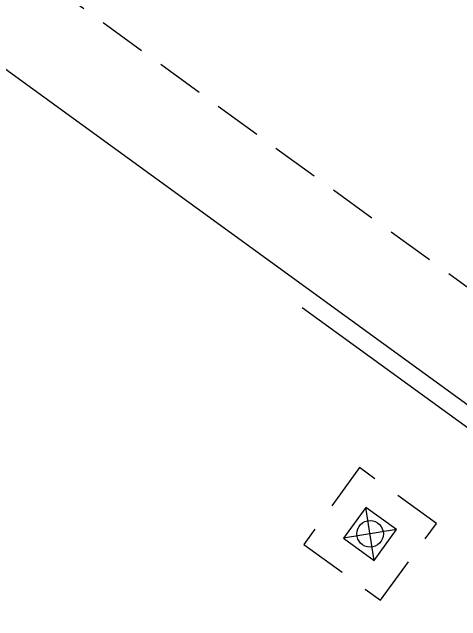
# Model space of a CAD drawing. Header units: millimetres. Extents: x 400392 to 401374, y 4543900 to 4544115.
# Drawn here: x 400707.627 to 400709.991, y 4544054.551 to 4544057.757 of the extents above; entities that cross this region are included whole.
import ezdxf

# ---------------------------------------------------------------- set-up
doc = ezdxf.new("R2010")
doc.units = ezdxf.units.MM
for name, pattern in [('AKS', [3, 2.5, -0.25, 0, -0.25]), ('CIZGI', [0.4, 0.25, -0.15]), ('HIDDEN', [0.375, 0.25, -0.125])]:
    doc.linetypes.add(name, pattern=pattern)
for name, color, linetype in [('aks prota', 2, 'AKS'), ('kiriş prota', 6, 'Continuous'), ('PRT-MI-a_fit_drainage', 10, 'Continuous')]:
    doc.layers.add(name, color=color, linetype=linetype)

# ---------------------------------------------------------------- blocks, each defined once
blk = doc.blocks.new('YER SUZGECI_20x20')
at = {"color": 2}
blk.add_lwpolyline([(-20, 0), (0, 0), (0, 20), (-20, 20)], close=True, dxfattribs=at)
for points in [[(0, 20), (-20, 0)], [(-20, 20), (0, 0)]]:
    blk.add_lwpolyline(points, dxfattribs=at)
blk.add_circle((-10, 10), 7, dxfattribs=at)

msp = doc.modelspace()

# ---------------------------------------------------------------- linework, layer by layer
at = {"layer": 'aks prota', "ltscale": 10}
msp.add_line((400778.0828, 4544006.12), (400702.5791, 4544060.9767), dxfattribs=at)
at = {"layer": 'kiriş prota', "linetype": 'HIDDEN'}
msp.add_lwpolyline([(400706.8929, 4544058.5841), (400711.4638, 4544055.2632)], dxfattribs=at)
at = {"layer": 'kiriş prota'}
msp.add_lwpolyline([(400706.599, 4544058.1796), (400711.1699, 4544054.8586)], dxfattribs=at)
at = {"layer": 'PRT-MI-a_fit_drainage', "color": 2, "linetype": 'CIZGI'}
msp.add_lwpolyline([(400709.4572, 4544055.3582), (400709.1633, 4544054.9537), (400709.5679, 4544054.6598), (400709.8617, 4544055.0644)], close=True, dxfattribs=at)

# ---------------------------------------------------------------- block references
at = {"layer": 'PRT-MI-a_fit_drainage', "color": 2, "xscale": 0.01, "yscale": 0.01, "zscale": 0.01, "rotation": 234.0072123174398}
msp.add_blockref('YER SUZGECI_20x20', (400709.3728, 4544054.9869), dxfattribs=at)

doc.saveas('drawing.dxf')
